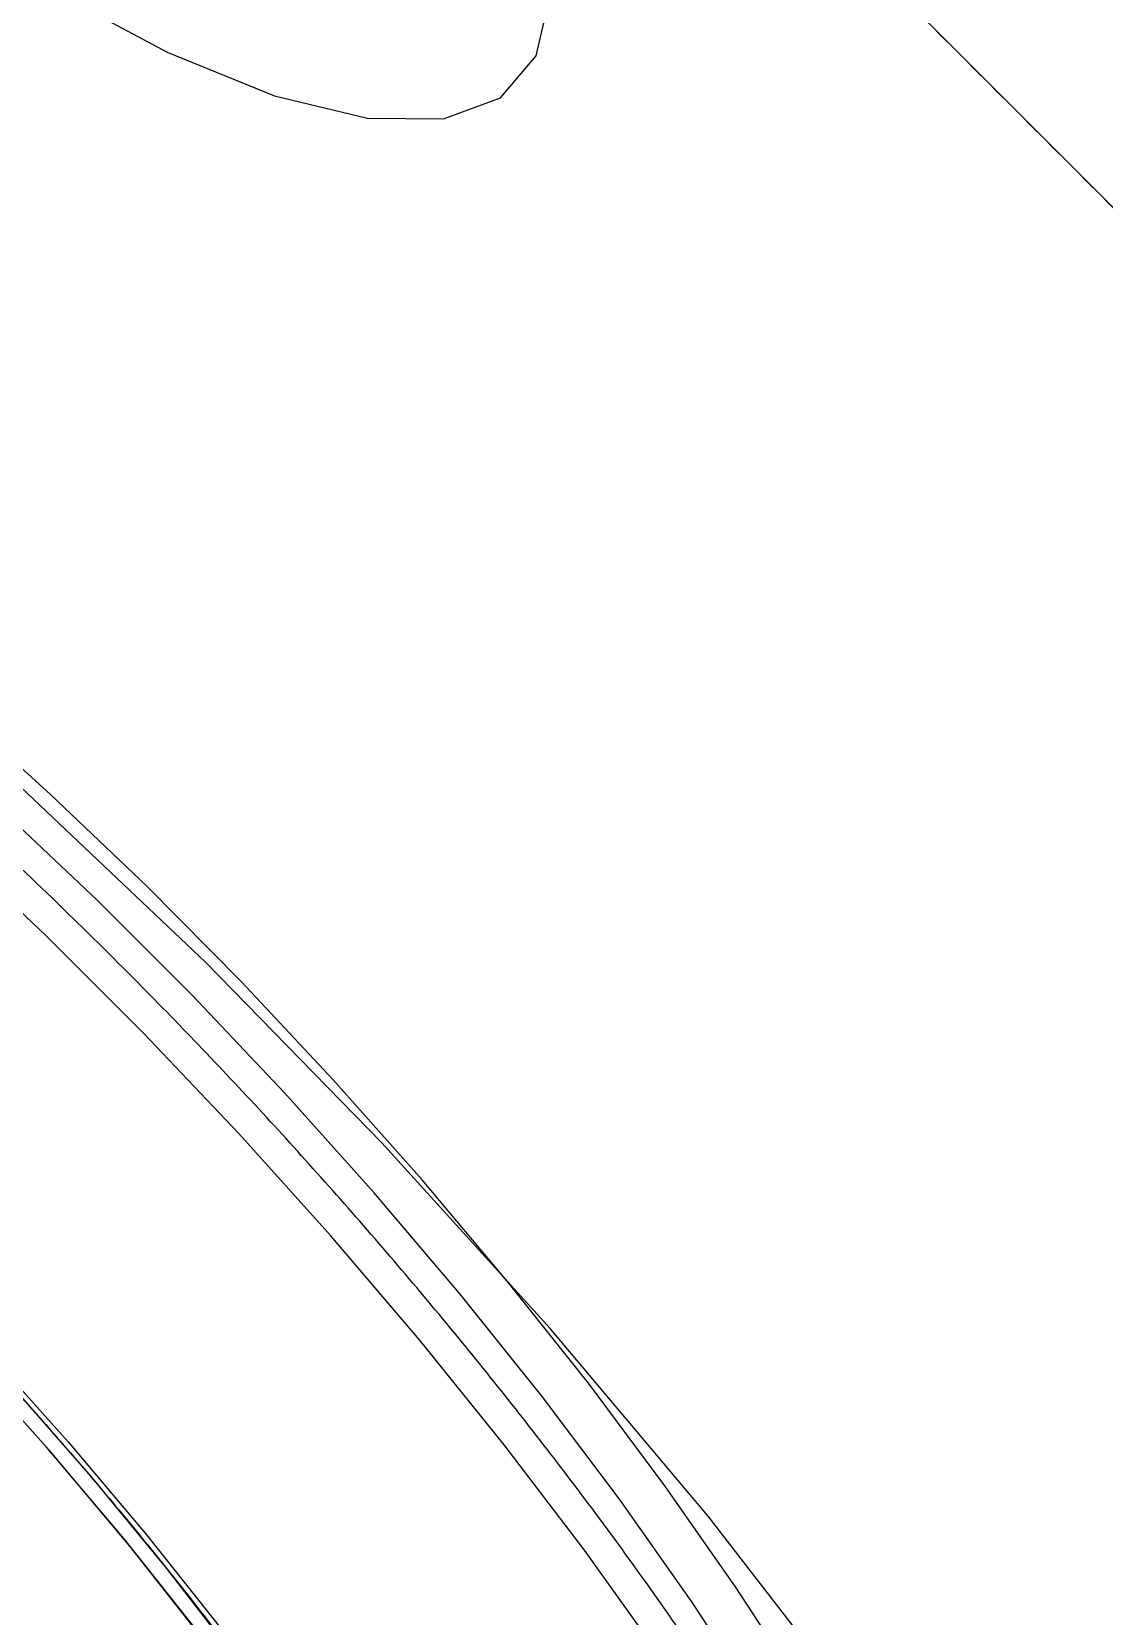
# Model space of a CAD drawing. Header units: inches. Extents: x 0 to 84, y -22 to 124.
# Drawn here: x 69.772 to 71.216, y 69.705 to 71.841 of the extents above; entities that cross this region are included whole.
import ezdxf

# ---------------------------------------------------------------- set-up
doc = ezdxf.new("R2010")
doc.units = ezdxf.units.IN
doc.header["$MEASUREMENT"] = 0
doc.layers.add('1', color=4, linetype='Continuous')
doc.layers.add('BDIM_CYAN', color=4, linetype='Continuous')

# ---------------------------------------------------------------- blocks, each defined once
blk = doc.blocks.new('2020 HS PILLOW')
at = {"layer": '1', "color": 2}
for points, knots in [([(5.8034, -0.0127), (5.5758, -0.0117), (5.1207, -0.0097), (4.4379, -0.0073), (3.7551, -0.0052), (3.0724, -0.0034), (2.3896, -0.0021), (1.7069, -0.001), (1.0241, -0.0003), (0.3414, 0), (-0.3414, 0), (-1.0241, -0.0003), (-1.7069, -0.001), (-2.3896, -0.0021), (-3.0724, -0.0034), (-3.7551, -0.0052), (-4.4379, -0.0073), (-5.1207, -0.0097), (-5.5758, -0.0117), (-5.8034, -0.0127)], [0, 0, 0, 0, 0.058824, 0.117648, 0.176472, 0.235295, 0.294119, 0.352942, 0.411765, 0.470588, 0.529412, 0.588235, 0.647058, 0.705881, 0.764705, 0.823528, 0.882352, 0.941176, 1, 1, 1, 1]), ([(5.8027, -0.0093), (4.0523, -0.005), (0.1838, 0.0045), (-3.6846, -0.0044), (-5.8027, -0.0093)], [0, 0, 0, 0, 0.452479, 1, 1, 1, 1]), ([(-5.1105, -0.9929), (-5.0125, -0.992), (-4.8162, -0.9901), (-4.5213, -0.9874), (-4.2256, -0.9849), (-3.929, -0.9826), (-3.6317, -0.9804), (-3.3335, -0.9784), (-3.0345, -0.9766), (-2.7347, -0.9749), (-2.4341, -0.9734), (-2.1327, -0.9721), (-1.8304, -0.9709), (-1.5274, -0.9699), (-1.2235, -0.9691), (-0.9188, -0.9685), (-0.6132, -0.968), (-0.3069, -0.9677), (0.0908, -0.9676), (0.5785, -0.9679), (1.1551, -0.9689), (1.7288, -0.9705), (2.2996, -0.9727), (2.8674, -0.9755), (3.4323, -0.979), (3.9943, -0.983), (4.5534, -0.9876), (4.9251, -0.9912), (5.1105, -0.9929)], [0, 0, 0, 0, 0.028776, 0.057631, 0.086566, 0.11558, 0.144673, 0.173846, 0.203098, 0.232429, 0.26184, 0.291331, 0.320902, 0.350552, 0.380282, 0.410091, 0.439981, 0.46995, 0.5, 0.556693, 0.613101, 0.669223, 0.725062, 0.780616, 0.835887, 0.890874, 0.945579, 1, 1, 1, 1]), ([(5.1101, -1.4421), (5.0128, -1.4412), (4.8181, -1.4394), (4.5261, -1.4369), (4.2341, -1.4345), (3.9421, -1.4324), (3.6501, -1.4303), (3.3581, -1.4285), (3.0661, -1.4267), (2.7741, -1.4252), (2.4821, -1.4238), (2.1901, -1.4225), (1.8981, -1.4214), (1.606, -1.4205), (1.314, -1.4197), (1.022, -1.4191), (0.73, -1.4186), (0.438, -1.4183), (0.146, -1.4182), (-0.146, -1.4182), (-0.438, -1.4183), (-0.73, -1.4186), (-1.022, -1.4191), (-1.314, -1.4197), (-1.606, -1.4205), (-1.8981, -1.4214), (-2.1901, -1.4225), (-2.4821, -1.4238), (-2.7741, -1.4252), (-3.0661, -1.4267), (-3.3581, -1.4285), (-3.6501, -1.4303), (-3.9421, -1.4324), (-4.2341, -1.4345), (-4.5261, -1.4369), (-4.8181, -1.4394), (-5.0128, -1.4412), (-5.1101, -1.4421)], [0, 0, 0, 0, 0.028576, 0.05715, 0.085725, 0.114298, 0.142871, 0.171443, 0.200015, 0.228587, 0.257158, 0.285728, 0.314298, 0.342868, 0.371438, 0.400008, 0.428577, 0.457146, 0.485715, 0.514285, 0.542854, 0.571423, 0.599992, 0.628562, 0.657132, 0.685702, 0.714272, 0.742842, 0.771413, 0.799985, 0.828557, 0.857129, 0.885702, 0.914275, 0.94285, 0.971424, 1, 1, 1, 1]), ([(-5.0772, -4.7582), (-3.4112, -4.7633), (-0.0264, -4.7735), (3.3584, -4.7634), (5.0772, -4.7582)], [0, 0, 0, 0, 0.492188, 1, 1, 1, 1])]:
    blk.add_open_spline(points, degree=3, knots=knots, dxfattribs=at)
blk = doc.blocks.new('2026 RELAY')
at = {"layer": '1', "color": 3, "linetype": 'Continuous', "lineweight": 25, "flags": 128}
for points in [[(69.7942, 71.399), (69.9538, 71.3132), (70.0984, 71.2545), (70.2239, 71.2241), (70.3262, 71.2233), (70.4029, 71.2516), (70.4512, 71.3085), (70.4704, 71.3919)], [(70.006, 70.0863), (69.7312, 70.3471), (69.4498, 70.5929), (69.1733, 70.8143), (68.8968, 71.0161), (68.6256, 71.1943), (68.3598, 71.3482)], [(71.5619, 66.9398), (71.6315, 67.0635), (71.6695, 67.2134), (71.6752, 67.387), (71.6496, 67.5835), (71.5929, 67.7995), (71.5067, 68.0306), (71.3915, 68.2769), (71.2495, 68.5341), (71.083, 68.7982), (70.8929, 69.0685), (70.6829, 69.3402), (70.47, 69.5933), (70.2431, 69.8434), (70.006, 70.0863)]]:
    blk.add_lwpolyline(points, dxfattribs=at)
at = {"layer": '1', "color": 3, "linetype": 'Continuous', "lineweight": 25}
for points, knots in [([(74.7783, 69.655), (74.5347, 69.8993), (74.0473, 70.3878), (73.316, 71.1203), (72.5844, 71.8525), (71.8525, 72.5844), (71.1203, 73.316), (70.3878, 74.0473), (69.8993, 74.5347), (69.655, 74.7783)], [0, 0, 0, 0, 0.142857, 0.285714, 0.428571, 0.571429, 0.714286, 0.857143, 1, 1, 1, 1]), ([(74.7783, 69.655), (74.7703, 69.6472), (74.7476, 69.6248), (74.7031, 69.5809), (74.6376, 69.5163), (74.5493, 69.429), (74.4442, 69.3252), (74.3192, 69.2021), (74.1788, 69.0636), (74.0189, 68.9047), (73.7969, 68.6831), (73.5123, 68.3968), (73.1639, 68.0425), (72.8108, 67.6799), (72.4467, 67.3017), (72.0636, 66.8996), (71.7514, 66.5692), (71.5083, 66.3111), (71.3458, 66.1384), (71.1817, 65.9642), (71.0565, 65.8317), (70.9729, 65.7435), (70.9126, 65.6799), (70.8524, 65.6168), (70.7924, 65.554), (70.7327, 65.4916), (70.6732, 65.4297), (70.6139, 65.3681), (70.5548, 65.307), (70.4961, 65.2464), (70.4377, 65.1863), (70.3985, 65.1462), (70.379, 65.1262)], [0, 0, 0, 0, 0.006889, 0.019604, 0.038143, 0.062501, 0.093759, 0.125003, 0.163814, 0.205483, 0.250005, 0.333836, 0.417164, 0.50001, 0.578664, 0.661987, 0.749993, 0.776104, 0.812493, 0.849399, 0.874995, 0.886901, 0.898698, 0.910387, 0.921968, 0.93344, 0.944804, 0.956059, 0.967206, 0.978245, 0.989177, 1, 1, 1, 1]), ([(70.4197, 65.0669), (70.4766, 65.1228), (70.5332, 65.1783), (70.6458, 65.2882), (70.7017, 65.3427), (70.8688, 65.5043), (70.9788, 65.6097), (71.3037, 65.9213), (71.5135, 66.1231), (71.9197, 66.5179), (72.1162, 66.711), (72.4993, 67.0903), (72.6857, 67.2763), (73.2318, 67.8224), (73.5779, 68.1697), (74.0714, 68.6632), (74.2314, 68.8231), (74.4643, 69.0557), (74.5407, 69.1321), (74.6906, 69.2818), (74.7639, 69.3556), (74.8362, 69.4275)], [0, 0, 0, 0, 0.03125, 0.03125, 0.0625, 0.0625, 0.125, 0.125, 0.25, 0.25, 0.375, 0.375, 0.5, 0.5, 0.75, 0.75, 0.875, 0.875, 0.9375, 0.9375, 1, 1, 1, 1])]:
    blk.add_open_spline(points, degree=3, knots=knots, dxfattribs=at)
at = {"layer": 'BDIM_CYAN', "flags": 128}
for points in [[(70.8095, 69.1074), (70.7206, 69.2437), (70.6243, 69.3812), (70.5213, 69.5193), (70.4121, 69.657), (70.2974, 69.7936), (70.1778, 69.9282), (70.0541, 70.0602), (69.9269, 70.1886), (69.797, 70.3129), (69.6652, 70.4321)], [(70.6177, 69.1526), (70.5162, 69.2945), (70.4081, 69.4365), (70.2939, 69.578), (70.1744, 69.7182), (70.0502, 69.8562), (69.922, 69.9913), (69.7904, 70.1227), (69.6564, 70.2497)], [(70.7504, 69.0882), (70.6605, 69.2249), (70.5632, 69.3629), (70.4591, 69.5013), (70.3488, 69.6392), (70.233, 69.7759), (70.1124, 69.9105), (69.9876, 70.0422), (69.8596, 70.1702), (69.7289, 70.2938), (69.5965, 70.4122), (69.4631, 70.5246), (69.3294, 70.6305), (69.1964, 70.7291), (69.0648, 70.8199), (68.9354, 70.9023), (68.809, 70.9759), (68.6863, 71.0402), (68.5682, 71.0948), (68.4551, 71.1394), (68.3775, 71.1651)], [(69.7097, 69.5639), (69.8205, 69.4403), (69.9265, 69.3148), (70.027, 69.188)], [(70.0036, 69.1733), (69.9039, 69.2999), (69.7985, 69.4253), (69.688, 69.5486), (69.5733, 69.6689), (69.4553, 69.7852), (69.3349, 69.8967), (69.2131, 70.0025), (69.0907, 70.1018), (68.9686, 70.1939), (68.8478, 70.278), (68.7293, 70.3535), (68.6139, 70.4199), (68.5025, 70.4766), (68.3959, 70.5233), (68.295, 70.5594), (68.2005, 70.5849), (68.1131, 70.5994), (68.0336, 70.6029), (67.9625, 70.5953), (67.9201, 70.5842)], [(69.9947, 69.185), (69.8959, 69.3098), (69.7915, 69.4333), (69.6822, 69.5548), (69.569, 69.6733), (69.4525, 69.7879), (69.3338, 69.8977), (69.2136, 70.0021), (69.0928, 70.1001), (68.9724, 70.1911), (68.8532, 70.2744), (68.7362, 70.3494), (68.6221, 70.4154), (68.5119, 70.4722), (68.4063, 70.5191), (68.3061, 70.5559), (68.2121, 70.5822), (68.125, 70.598), (68.0454, 70.6031), (67.9738, 70.5974), (67.9596, 70.5948)], [(70.4908, 68.3724), (70.4673, 68.4334), (70.419, 68.5438), (70.3615, 68.6587), (70.2953, 68.7771), (70.2209, 68.8984), (70.1387, 69.0215), (70.0494, 69.1456), (69.9536, 69.2698), (69.8521, 69.3932), (69.7455, 69.515), (69.6346, 69.6342), (69.5202, 69.7499), (69.4031, 69.8615), (69.2842, 69.9679), (69.1643, 70.0686), (69.0444, 70.1627), (68.9252, 70.2496), (68.8076, 70.3286), (68.6925, 70.3992), (68.5806, 70.4609), (68.4729, 70.5132), (68.4318, 70.5311)], [(70.0494, 69.1456), (69.9537, 69.2698), (69.8521, 69.3932), (69.7455, 69.515), (69.6346, 69.6342), (69.5202, 69.7499), (69.4031, 69.8614), (69.2842, 69.9679), (69.1643, 70.0686), (69.0444, 70.1627), (68.9252, 70.2495), (68.8076, 70.3286), (68.6925, 70.3992), (68.5806, 70.4609), (68.4729, 70.5132), (68.4605, 70.5187)]]:
    blk.add_lwpolyline(points, dxfattribs=at)
at = {"layer": 'BDIM_CYAN'}
blk.add_arc((67.376, 67.4476), 2.9047, 27.064, 48.136, dxfattribs=at)
for points, knots in [([(70.8801, 68.8102), (70.8771, 68.8159), (70.8421, 68.8817), (70.7599, 69.0139), (70.6334, 69.2053), (70.491, 69.4), (70.3371, 69.5943), (70.1737, 69.7852), (70.0036, 69.9698), (69.8119, 70.1635), (69.5999, 70.3608), (69.3713, 70.5543), (69.1474, 70.7255), (68.9261, 70.8782), (68.7841, 70.9605), (68.712, 71.0024)], [0, 0, 0, 0, 0.007159, 0.082541, 0.158724, 0.235314, 0.311905, 0.388088, 0.46347, 0.537679, 0.633351, 0.726413, 0.816678, 0.906938, 1, 1, 1, 1]), ([(69.6393, 69.6281), (69.6766, 69.5885), (69.7287, 69.5331), (69.8026, 69.45), (69.8637, 69.3793), (69.934, 69.2944), (70.0047, 69.2052), (70.0752, 69.112), (70.1436, 69.0166), (70.2091, 68.92), (70.2707, 68.8233), (70.3277, 68.7273), (70.3797, 68.633), (70.4262, 68.541), (70.4668, 68.4519), (70.5014, 68.3664), (70.5299, 68.2849), (70.5521, 68.2078), (70.5681, 68.1357), (70.578, 68.0686), (70.5818, 68.007), (70.5798, 67.9507), (70.5721, 67.9), (70.5586, 67.8543), (70.5386, 67.8139), (70.5181, 67.7842), (70.5012, 67.7708), (70.4958, 67.7665)], [0, 0, 0, 0, 0.052631, 0.073508, 0.108131, 0.143861, 0.181975, 0.22151, 0.262066, 0.303323, 0.345047, 0.387062, 0.42923, 0.47144, 0.513603, 0.555645, 0.597508, 0.639152, 0.680558, 0.721744, 0.762783, 0.803832, 0.845171, 0.887331, 0.931221, 0.978298, 1, 1, 1, 1])]:
    blk.add_open_spline(points, degree=3, knots=knots, dxfattribs=at)
at = {"layer": '1', "color": 3, "xscale": -1, "rotation": 135.0000000000002}
blk.add_blockref('2020 HS PILLOW', (71.164, 71.168), dxfattribs=at)

msp = doc.modelspace()

# ---------------------------------------------------------------- block references
msp.add_blockref('2026 RELAY', (0, 0.5))

doc.saveas('drawing.dxf')
